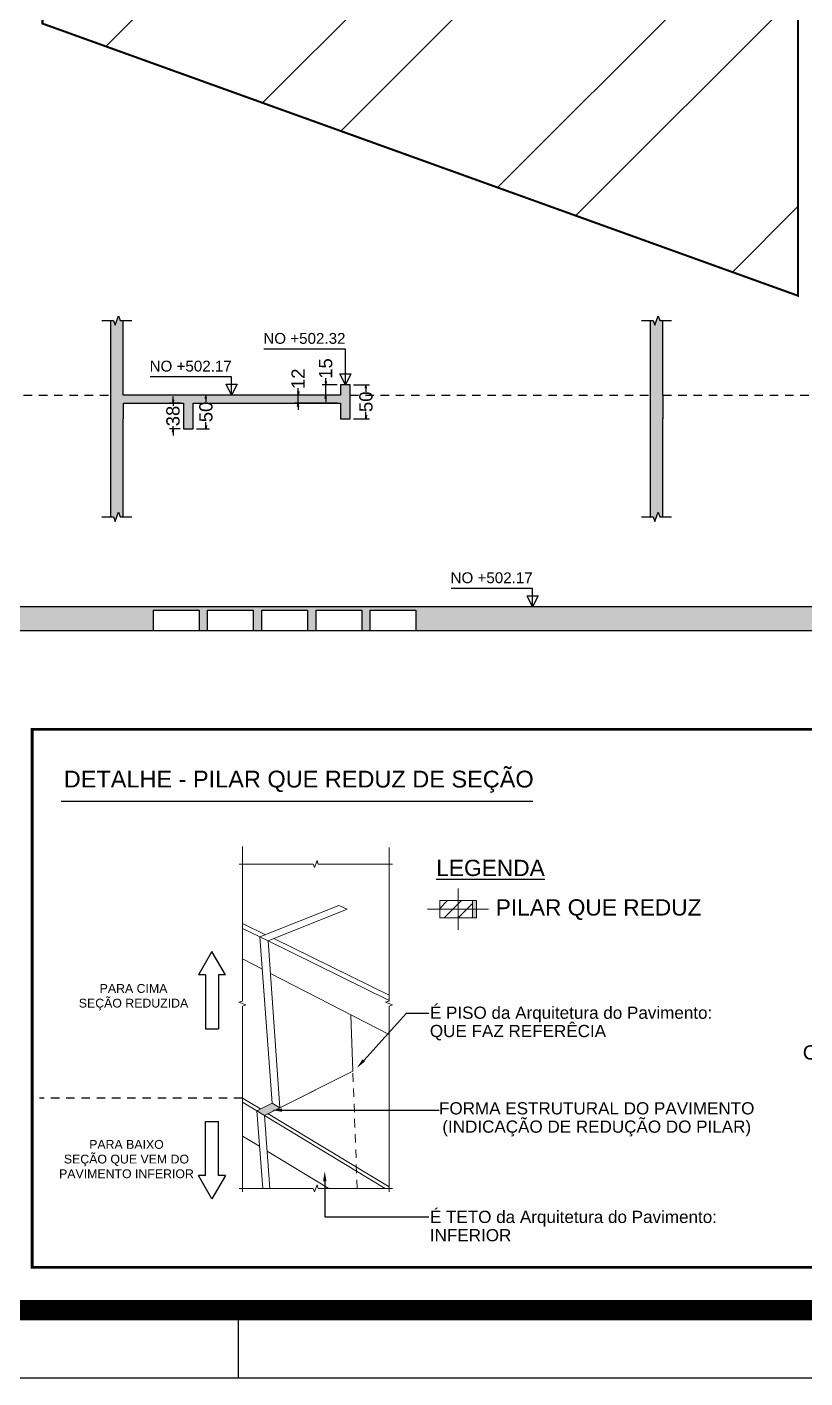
# Model space of a CAD drawing. Header units: millimetres. Extents: x -967 to 563, y -1588 to 506.
# Drawn here: x 62.68 to 74.15, y -295.37 to -275.43 of the extents above; entities that cross this region are included whole.
import ezdxf
from ezdxf import colors
from ezdxf.entities.mleader import LeaderData, LeaderLine
from ezdxf.enums import TextEntityAlignment as Align
from ezdxf.math import Vec2, Vec3

# ---------------------------------------------------------------- set-up
doc = ezdxf.new("R2010")
doc.units = ezdxf.units.MM
doc.linetypes.add('HIDDEN2', pattern=[0.1875, 0.125, -0.0625])
for name, color, linetype in [('00 - IMPPER - FOLHA - BORDAS', 1, 'Continuous'), ('18', 7, 'Continuous'), ('A_htc_alv', 7, 'Continuous'), ('AR-COTA-EXE-50', 7, 'Continuous'), ('COMP_INDNIVEL', 4, 'Continuous'), ('COMP_NIVEL', 4, 'Continuous'), ('COTAS', 1, 'Continuous')]:
    doc.layers.add(name, color=color, linetype=linetype)
for name, color, linetype, lineweight, true_color in [('CPLAN_MATERIAL_HORMIGON_PANYO_LOSA_MACIZA0_2550_spec_0_0_0_0_00_emis_0_0_0_0_0_1_1_textidcol_0_none_1_1_alftxtcol_0_0_textidbump_0_none_1_1_textidspecular_0_none_1_1_textidao_0_none_1_1_textidspenvmap_0_none_1_1_ttextura_0_0_tviscara_0_0_eplum_1_0_elin_1_0_etxt_1_0_cilum_1_10_cdifftr_0_0_0_0_0_polcapp_1_1_edgedetec_1_1_orddibu_0_alamb_0_0_glTFcap_1_1', 7, 'Continuous', 0, 0x608aa2), ('CPLAN_MATERIAL_HORMIGON_PILAR0_2550_spec_0_0_0_0_00_emis_0_0_0_0_0_1_1_textidcol_0_none_1_1_alftxtcol_0_0_textidbump_0_none_1_1_textidspecular_0_none_1_1_textidao_0_none_1_1_textidspenvmap_0_none_1_1_ttextura_0_0_tviscara_0_0_eplum_1_0_elin_1_0_etxt_1_0_cilum_1_10_cdifftr_0_0_0_0_0_polcapp_1_1_edgedetec_1_1_orddibu_0_alamb_0_0_glTFcap_1_1', 7, 'Continuous', 0, 0x804000), ('CPLAN_MATERIAL_HORMIGON_VIGA0_2550_spec_0_0_0_0_00_emis_0_0_0_0_0_1_1_textidcol_0_none_1_1_alftxtcol_0_0_textidbump_0_none_1_1_textidspecular_0_none_1_1_textidao_0_none_1_1_textidspenvmap_0_none_1_1_ttextura_0_0_tviscara_0_0_eplum_1_0_elin_1_0_etxt_1_0_cilum_1_10_cdifftr_0_0_0_0_0_polcapp_1_1_edgedetec_1_1_orddibu_0_alamb_0_0_glTFcap_1_1', 7, 'Continuous', 0, 0x4b8484)]:
    doc.layers.add(name, color=color, linetype=linetype, lineweight=lineweight, true_color=true_color)
for name, color, linetype, lineweight in [('OT_SEC_LAJE', 7, 'Continuous', 20), ('PILAR_BETAO', 2, 'Continuous', 20), ('PILAR_EIXOS', 1, 'Continuous', 0), ('PILAR_HACH', 4, 'Continuous', 0), ('VIG_DIM_VIGAS', 7, 'Continuous', 15)]:
    doc.layers.add(name, color=color, linetype=linetype, lineweight=lineweight)
doc.styles.add('ARIAL', font='arial.ttf')
doc.styles.get("Standard").update_dxf_attribs({"font": 'arial.ttf'})
doc.dimstyles.new('COTAS CORTE', dxfattribs={"dimtxt": 0.133333, "dimasz": 0.05, "dimexe": 0.05, "dimexo": 0.05, "dimgap": 0.01, "dimtad": 0, "dimdec": 1, "dimlfac": 100, "dimzin": 9, "dimdsep": 46, "dimtxsty": 'ARIAL', "dimblk": 'OPEN', "dimcen": 1.5, "dimadec": 0, "dimazin": 0, "dimtfac": 1, "dimtdec": 1, "dimtmove": 0, "dimatfit": 1, "dimldrblk": 'OPEN', "dimfxl": 1, "dimarcsym": 0})

# ---------------------------------------------------------------- blocks, each defined once
blk = doc.blocks.new('a0 impper')
at = {"layer": '00 - IMPPER - FOLHA - BORDAS'}
blk.add_line((2745.989, 1116.711), (2745.989, 1115.711), dxfattribs=at)
blk.add_lwpolyline([(2701.089, 1145.411), (2701.089, 1115.711), (2819.989, 1115.711), (2819.989, 1199.811), (2702.589, 1199.811)], dxfattribs=at)
at = {"layer": '00 - IMPPER - FOLHA - BORDAS', "const_width": 0.3}
blk.add_lwpolyline([(2703.589, 1116.711), (2818.989, 1116.711), (2818.989, 1198.811), (2703.589, 1198.811)], close=True, dxfattribs=at)
blk = doc.blocks.new('_Open')
at = {"color": 0, "linetype": 'ByBlock', "lineweight": -2}
for p, q in [((-1, 0.17), (0, 0)), ((-1, -0.17), (0, 0)), ((0, 0), (-1, 0))]:
    blk.add_line(p, q, dxfattribs=at)
blk = doc.blocks.new('*D880')
at = {"layer": 'AR-COTA-EXE-50', "color": 0, "linetype": 'ByBlock', "lineweight": -2, "transparency": 16777216}
for p, q in [((65.315, -280.907), (65.315, -280.958)), ((65.176, -281.357), (65.365, -281.357)), ((65.315, -281.307), (65.315, -281.257))]:
    blk.add_line(p, q, dxfattribs=at)
at = {"layer": 'Defpoints', "color": 0, "linetype": 'ByBlock', "transparency": 16777216}
for p in [(65.315, -280.857), (65.315, -280.857), (65.126, -281.357)]:
    blk.add_point(p, dxfattribs=at)
at = {"layer": 'AR-COTA-EXE-50', "color": 0, "linetype": 'ByBlock', "lineweight": -2, "transparency": 16777216, "xscale": 0.05, "yscale": 0.05, "zscale": 0.05}
for p, rotation in [((65.315, -280.857), 90), ((65.315, -281.357), 270)]:
    blk.add_blockref('_Open', p, dxfattribs=dict(at, rotation=rotation))
at = {"layer": 'AR-COTA-EXE-50', "color": 0, "linetype": 'ByBlock', "transparency": 16777216, "insert": (65.315, -281.107), "char_height": 0.195, "attachment_point": 5, "rotation": 90, "style": 'ARIAL'}
blk.add_mtext('50', dxfattribs=at)
blk = doc.blocks.new('*D881')
at = {"layer": 'AR-COTA-EXE-50', "color": 0, "linetype": 'ByBlock', "lineweight": -2, "transparency": 16777216}
for p, q in [((67.491, -280.707), (67.725, -280.707)), ((67.675, -280.757), (67.675, -280.808)), ((67.675, -281.157), (67.675, -281.107)), ((67.492, -281.207), (67.725, -281.207))]:
    blk.add_line(p, q, dxfattribs=at)
at = {"layer": 'Defpoints', "color": 0, "linetype": 'ByBlock', "transparency": 16777216}
for p in [(67.441, -280.707), (67.675, -280.707), (67.442, -281.207)]:
    blk.add_point(p, dxfattribs=at)
at = {"layer": 'AR-COTA-EXE-50', "color": 0, "linetype": 'ByBlock', "lineweight": -2, "transparency": 16777216, "xscale": 0.05, "yscale": 0.05, "zscale": 0.05}
for p, rotation in [((67.675, -280.707), 90), ((67.675, -281.207), 270)]:
    blk.add_blockref('_Open', p, dxfattribs=dict(at, rotation=rotation))
at = {"layer": 'AR-COTA-EXE-50', "color": 0, "linetype": 'ByBlock', "transparency": 16777216, "insert": (67.675, -280.957), "char_height": 0.195, "attachment_point": 5, "rotation": 90, "style": 'ARIAL'}
blk.add_mtext('50', dxfattribs=at)
blk = doc.blocks.new('*D882')
at = {"layer": 'AR-COTA-EXE-50', "color": 0, "linetype": 'ByBlock', "lineweight": -2, "transparency": 16777216}
for p, q in [((67.251, -280.707), (67.031, -280.707)), ((67.081, -280.657), (67.081, -280.607)), ((67.081, -280.857), (67.081, -280.707)), ((67.251, -280.857), (67.031, -280.857)), ((67.081, -280.907), (67.081, -280.957))]:
    blk.add_line(p, q, dxfattribs=at)
at = {"layer": 'Defpoints', "color": 0, "linetype": 'ByBlock', "transparency": 16777216}
for p in [(67.081, -280.707), (67.301, -280.707), (67.301, -280.857)]:
    blk.add_point(p, dxfattribs=at)
at = {"layer": 'AR-COTA-EXE-50', "color": 0, "linetype": 'ByBlock', "lineweight": -2, "transparency": 16777216, "xscale": 0.05, "yscale": 0.05, "zscale": 0.05}
for p, rotation in [((67.081, -280.707), 270), ((67.081, -280.857), 90)]:
    blk.add_blockref('_Open', p, dxfattribs=dict(at, rotation=rotation))
at = {"layer": 'AR-COTA-EXE-50', "color": 0, "linetype": 'ByBlock', "transparency": 16777216, "insert": (67.081, -280.466), "char_height": 0.195, "attachment_point": 5, "rotation": 90, "style": 'ARIAL'}
blk.add_mtext('15', dxfattribs=at)
blk = doc.blocks.new('*D883')
at = {"layer": 'AR-COTA-EXE-50', "color": 0, "linetype": 'ByBlock', "lineweight": -2, "transparency": 16777216}
for p, q in [((66.674, -280.807), (66.674, -280.757)), ((67.251, -280.857), (66.624, -280.857)), ((67.25, -280.977), (66.624, -280.977)), ((66.674, -280.977), (66.674, -280.857)), ((66.674, -281.027), (66.674, -281.077))]:
    blk.add_line(p, q, dxfattribs=at)
at = {"layer": 'Defpoints', "color": 0, "linetype": 'ByBlock', "transparency": 16777216}
for p in [(66.674, -280.857), (67.3, -280.977), (67.301, -280.857)]:
    blk.add_point(p, dxfattribs=at)
at = {"layer": 'AR-COTA-EXE-50', "color": 0, "linetype": 'ByBlock', "lineweight": -2, "transparency": 16777216, "xscale": 0.05, "yscale": 0.05, "zscale": 0.05}
for p, rotation in [((66.674, -280.857), 270), ((66.674, -280.977), 90)]:
    blk.add_blockref('_Open', p, dxfattribs=dict(at, rotation=rotation))
at = {"layer": 'AR-COTA-EXE-50', "color": 0, "linetype": 'ByBlock', "transparency": 16777216, "insert": (66.674, -280.618), "char_height": 0.195, "attachment_point": 5, "rotation": 90, "style": 'ARIAL'}
blk.add_mtext('12', dxfattribs=at)
blk = doc.blocks.new('Eixos do pilar')
at = {"layer": 'PILAR_EIXOS'}
for p, q in [((0, -0.5), (0, 0.5)), ((-0.5, 0), (0.5, 0))]:
    blk.add_line(p, q, dxfattribs=at)
blk = doc.blocks.new('*D866')
at = {"layer": 'AR-COTA-EXE-50', "color": 0, "linetype": 'ByBlock', "lineweight": -2, "transparency": 16777216}
for p, q in [((64.935, -280.977), (64.779, -280.977)), ((64.829, -280.927), (64.829, -280.877)), ((64.829, -280.977), (64.829, -281.018)), ((64.936, -281.357), (64.779, -281.357)), ((64.829, -281.357), (64.829, -281.317)), ((64.829, -281.407), (64.829, -281.457))]:
    blk.add_line(p, q, dxfattribs=at)
at = {"layer": 'Defpoints', "color": 0, "linetype": 'ByBlock', "transparency": 16777216}
for p in [(64.829, -280.977), (64.985, -280.977), (64.986, -281.357)]:
    blk.add_point(p, dxfattribs=at)
at = {"layer": 'AR-COTA-EXE-50', "color": 0, "linetype": 'ByBlock', "lineweight": -2, "transparency": 16777216, "xscale": 0.05, "yscale": 0.05, "zscale": 0.05}
for p, rotation in [((64.829, -280.977), 270), ((64.829, -281.357), 90)]:
    blk.add_blockref('_Open', p, dxfattribs=dict(at, rotation=rotation))
at = {"layer": 'AR-COTA-EXE-50', "color": 0, "linetype": 'ByBlock', "transparency": 16777216, "insert": (64.829, -281.167), "char_height": 0.195, "attachment_point": 5, "rotation": 90, "style": 'ARIAL'}
blk.add_mtext('38', dxfattribs=at)
blk = doc.blocks.new('det pilar red')
at = {"layer": 'PILAR_HACH', "color": 0}
ml = blk.add_multileader_mtext('Standard', dxfattribs=at)
ml.set_content('{\\C7;Cotas em relação ao eixo \\Pda seção que continua}')
ml.set_leader_properties(color=1)
ml.build(insert=Vec2(0, 0))
ml.multileader.update_dxf_attribs({"dogleg_length": 0.05, "arrow_head_size": 0.12})
ctx = ml.context
ctx.base_point, ctx.char_height, ctx.arrow_head_size, ctx.landing_gap_size, ctx.plane_origin = Vec3(43.37, 1.7054), 0.14, 0.12, 0.09, Vec3(47.3852, -0.315)
ctx.text_align_type = 2
notes = []
notes.append((ctx, [(0, (1, 1, 0), (45.9444, 1.7054), (-1, 0), 0.1936, [(1, [(46.562, 1.9436), (45.4292, 2.5431)], 0, [])])]))
ctx.mtext.insert, ctx.mtext.width, ctx.mtext.alignment, ctx.mtext.flow_direction = Vec3(45.6608, 1.7948), 2.255932, 3, 5
for ctx, leaders in notes:
    for number, flags, end, landing, length, lines in leaders:
        leader = LeaderData()
        leader.index, (leader.has_last_leader_line, leader.has_dogleg_vector, leader.attachment_direction) = number, flags
        leader.last_leader_point, leader.dogleg_vector, leader.dogleg_length = Vec3(end), Vec3(landing), length
        for number, points, colour, breaks in lines:
            line = LeaderLine()
            line.index, line.vertices, line.color, line.breaks = number, Vec3.list(points), colors.encode_raw_color(colour), breaks
            leader.lines.append(line)
        ctx.leaders.append(leader)

msp = doc.modelspace()

# ---------------------------------------------------------------- hatches: boundary and pattern name
at = {"layer": 'A_htc_alv', "linetype": 'ByBlock', "true_color": 0xe5e878}
h = msp.add_hatch(dxfattribs=at)
h.set_pattern_fill('ANSI32', color=61, scale=0.35)
h.set_pattern_definition([(45, (-781.3485, 45.1883), (-2.357317, 2.357317), []), (45, (-779.777, 45.1883), (-2.357317, 2.357317), [])])
h.paths.add_polyline_path([(72.8557, -268.8421), (63.7957, -268.8421), (63.7957, -269.5663), (64.0007, -269.5663), (64.0007, -270.1663), (63.7957, -270.1663), (63.7957, -271.2773), (64.0007, -271.2773), (64.0007, -271.8773), (63.7957, -271.8773), (63.7957, -272.9883), (64.0007, -272.9883), (64.0007, -273.5883), (63.7957, -273.5883), (63.7957, -274.6994), (64.0007, -274.6994), (64.0007, -275.2994), (63.4007, -275.2994), (63.4007, -274.6994), (63.6057, -274.6994), (63.6057, -273.5883), (63.4007, -273.5883), (63.4007, -272.9883), (63.6057, -272.9883), (63.6057, -271.8773), (63.4007, -271.8773), (63.4007, -271.2773), (63.6057, -271.2773), (63.6057, -270.1663), (63.4007, -270.1663), (63.4007, -269.5663), (63.6057, -269.5663), (63.6057, -268.8421), (62.9039, -268.8421), (62.9039, -275.3741), (74.0457, -279.3911), (74.0457, -272.9921), (72.8557, -272.9921)])
h.paths.add_polyline_path([(63.6094, -274.7061), (63.6094, -273.9859), (63.3244, -273.9859), (63.3244, -274.7061)], flags=25)
h.paths.add_polyline_path([(63.3542, -274.7014), (63.3542, -273.9994), (63.1237, -273.9994), (63.1237, -274.7014)], flags=24)
h.paths.add_polyline_path([(64.0021, -273.3894), (64.7223, -273.3894), (64.7223, -273.1044), (64.0021, -273.1044)], flags=24)
h.paths.add_polyline_path([(64.009, -273.1601), (64.5904, -273.1601), (64.5904, -272.9163), (64.009, -272.9163)], flags=24)
h.paths.add_polyline_path([(63.9917, -271.6868), (64.7118, -271.6868), (64.7118, -271.4019), (63.9917, -271.4019)], flags=25)
h.paths.add_polyline_path([(63.9985, -271.4575), (64.5799, -271.4575), (64.5799, -271.2137), (63.9985, -271.2137)], flags=25)
h.paths.add_polyline_path([(63.9939, -269.9847), (64.7141, -269.9847), (64.7141, -269.6997), (63.9939, -269.6997)], flags=25)
h.paths.add_polyline_path([(64.0005, -269.7568), (64.4575, -269.7568), (64.4575, -269.5112), (64.0005, -269.5112)], flags=25)
h.paths.add_polyline_path([(64.025, -275.0989), (64.7452, -275.0989), (64.7452, -274.8139), (64.025, -274.8139)], flags=24)
h.paths.add_polyline_path([(64.0315, -274.8711), (64.4885, -274.8711), (64.4885, -274.6255), (64.0315, -274.6255)], flags=24)
h.paths.add_polyline_path([(66.7331, -274.085), (66.7331, -274.9583), (70.0268, -274.9583), (70.0268, -274.085)], flags=24)
at = {"layer": 'A_htc_alv', "linetype": 'ByBlock'}
h = msp.add_hatch(color=8, dxfattribs=at)
h.dxf.hatch_style = 1
h.paths.add_polyline_path([(63.9057, -280.8575), (63.9047, -280.8575), (63.9047, -281.2075), (63.9057, -281.2075), (63.9057, -282.6575), (63.9497, -282.6575), (63.9747, -282.7262), (64.0247, -282.5888), (64.0497, -282.6575), (64.0957, -282.6575), (64.0957, -281.2075), (64.0967, -281.2075), (64.0967, -280.8575), (64.0957, -280.8575), (64.0957, -279.7575), (64.0497, -279.7575), (64.0247, -279.6888), (63.9747, -279.8262), (63.9497, -279.7575), (63.9057, -279.7575)])
h = msp.add_hatch(color=8, dxfattribs=at)
h.dxf.hatch_style = 1
h.paths.add_polyline_path([(67.4417, -280.8575), (67.4407, -280.8575), (67.4407, -280.7075), (67.3007, -280.7075), (67.3007, -280.8575), (64.0957, -280.8575), (64.0957, -280.8575), (64.0957, -279.7575), (64.0497, -279.7575), (64.0247, -279.6888), (63.9747, -279.8262), (63.9497, -279.7575), (63.9057, -279.7575), (63.9057, -280.8575), (63.9047, -281.2075), (63.9057, -281.2075), (63.9057, -282.6575), (63.9497, -282.6575), (63.9747, -282.7262), (64.0247, -282.5888), (64.0497, -282.6575), (64.0957, -282.6575), (64.0957, -281.2075), (64.0967, -280.9775), (64.9857, -280.9775), (64.9857, -281.2075), (64.9857, -281.3575), (65.1257, -281.3575), (65.1257, -281.2075), (65.1257, -280.9775), (67.2997, -280.9775), (67.2997, -281.2075), (67.4417, -281.2075)])
h = msp.add_hatch(color=8, dxfattribs=at)
h.dxf.hatch_style = 1
h.paths.add_polyline_path([(72.0557, -279.7575), (72.0097, -279.7575), (71.9847, -279.6888), (71.9347, -279.8262), (71.9097, -279.7575), (71.8657, -279.7575), (71.8657, -280.8575), (71.8647, -281.2075), (71.8657, -281.2075), (71.8657, -282.6575), (71.9097, -282.6575), (71.9347, -282.7262), (71.9847, -282.5888), (72.0097, -282.6575), (72.0557, -282.6575), (72.0557, -281.2075), (72.0567, -281.2075), (72.0567, -280.8575), (72.0557, -280.8575)])
h = msp.add_hatch(color=8, dxfattribs=at)
h.dxf.hatch_style = 1
h.paths.add_polyline_path([(36.8869, -283.9817), (36.8869, -285.3017), (37.0769, -285.3017), (37.0769, -284.3317), (37.3567, -284.3317), (37.3567, -284.0317), (38.0312, -284.0317), (38.0312, -284.3317), (38.1562, -284.3317), (38.1562, -284.0317), (38.8307, -284.0317), (38.8307, -284.3317), (38.9557, -284.3317), (38.9557, -284.0317), (39.6302, -284.0317), (39.6302, -284.3317), (39.7552, -284.3317), (39.7552, -284.0317), (40.4297, -284.0317), (40.4297, -284.3317), (40.5547, -284.3317), (41.2292, -284.3317), (41.3542, -284.3317), (41.3542, -284.0317), (42.0287, -284.0317), (42.0287, -284.3317), (42.1537, -284.3317), (42.1537, -284.0317), (42.8282, -284.0317), (42.8282, -284.3317), (42.9532, -284.3317), (42.9532, -284.0317), (43.6277, -284.0317), (43.6277, -284.3317), (43.7527, -284.3317), (43.7527, -284.0317), (44.4272, -284.0317), (44.4272, -284.3317), (44.5522, -284.3317), (44.5522, -284.0317), (45.2267, -284.0317), (45.2267, -284.3317), (48.9497, -284.3317), (48.9497, -284.0317), (49.2242, -284.0317), (49.2242, -284.3317), (49.3492, -284.3317), (49.3492, -284.0317), (50.0237, -284.0317), (50.0237, -284.3317), (50.1487, -284.3317), (50.1487, -284.0317), (50.8232, -284.0317), (50.8232, -284.3317), (50.9482, -284.3317), (50.9482, -284.0317), (51.6227, -284.0317), (51.6227, -284.3317), (51.7477, -284.3317), (51.7477, -284.0317), (52.4222, -284.0317), (52.4222, -284.3317), (52.5472, -284.3317), (52.5472, -284.0317), (53.2217, -284.0317), (53.2217, -284.3317), (56.5447, -284.3317), (56.5447, -284.0317), (57.2192, -284.0317), (57.2192, -284.3317), (57.3442, -284.3317), (57.3442, -284.0317), (58.0187, -284.0317), (58.0187, -284.3317), (58.1437, -284.3317), (58.1437, -284.0317), (58.8182, -284.0317), (58.8182, -284.3317), (58.9432, -284.3317), (58.9432, -284.0317), (59.6177, -284.0317), (59.6177, -284.3317), (59.7427, -284.3317), (59.7427, -284.0317), (60.4172, -284.0317), (60.4172, -284.3317), (60.5422, -284.3317), (60.5422, -284.0317), (61.2167, -284.0317), (61.2167, -284.3317), (64.5397, -284.3317), (64.5397, -284.0317), (65.2142, -284.0317), (65.2142, -284.3317), (65.3392, -284.3317), (65.3392, -284.0317), (66.0137, -284.0317), (66.0137, -284.3317), (66.1387, -284.3317), (66.1387, -284.0317), (66.8132, -284.0317), (66.8132, -284.3317), (66.9382, -284.3317), (66.9382, -284.0317), (67.6127, -284.0317), (67.6127, -284.3317), (67.7377, -284.3317), (67.7377, -284.0317), (68.4122, -284.0317), (68.4122, -284.3317), (74.9332, -284.3317), (74.9332, -284.0317), (75.6077, -284.0317), (75.6077, -284.3317), (75.7327, -284.3317), (75.7327, -284.0317), (76.4072, -284.0317), (76.4072, -284.3317), (76.5322, -284.3317), (76.5322, -284.0317), (77.2067, -284.0317), (77.2067, -284.3317), (77.3317, -284.3317), (77.3317, -284.0317), (78.0062, -284.0317), (78.0062, -284.3317), (81.3292, -284.3317), (81.3292, -284.0317), (82.0037, -284.0317), (82.0037, -284.3317), (82.1287, -284.3317), (82.1287, -284.0317), (82.8032, -284.0317), (82.8032, -284.3317), (82.9282, -284.3317), (82.9282, -284.0317), (83.6027, -284.0317), (83.6027, -284.3317), (83.7277, -284.3317), (83.7277, -284.0317), (84.4022, -284.0317), (84.4022, -284.3317), (84.5272, -284.3317), (84.5272, -284.0317), (85.2017, -284.0317), (85.2017, -284.3317), (88.5247, -284.3317), (88.5247, -284.0317), (89.1992, -284.0317), (89.1992, -284.3317), (89.3242, -284.3317), (89.3242, -284.0317), (89.9987, -284.0317), (89.9987, -284.3317), (90.1237, -284.3317), (90.1237, -284.0317), (90.7982, -284.0317), (90.7982, -284.3317), (90.9232, -284.3317), (90.9232, -284.0317), (91.5977, -284.0317), (91.5977, -284.3317), (91.7227, -284.3317), (91.7227, -284.0317), (92.3972, -284.0317), (92.3972, -284.3317), (92.5222, -284.3317), (92.5222, -284.0317), (93.1967, -284.0317), (93.1967, -284.3317), (93.3217, -284.3317), (93.3217, -284.0317), (93.9962, -284.0317), (93.9962, -284.3317), (94.1212, -284.3317), (94.1212, -284.0317), (94.3957, -284.0317), (94.3957, -284.3317), (94.6657, -284.3317), (94.7097, -284.3317), (94.7347, -284.3317), (94.7847, -284.3317), (94.8097, -284.3317), (94.8557, -284.3317), (94.8557, -283.3817), (94.8097, -283.3817), (94.7847, -283.3817), (94.7347, -283.3817), (94.7097, -283.3817), (94.6657, -283.3817), (94.6657, -283.9817)])
at = {"layer": 'OT_SEC_LAJE'}
h = msp.add_hatch(color=30, dxfattribs=at)
h.dxf.hatch_style = 1
h.paths.add_polyline_path([(69.2447, -288.321), (69.3047, -288.321), (69.3047, -288.573), (69.2447, -288.573)])
h = msp.add_hatch(color=30, dxfattribs=at)
h.dxf.hatch_style = 1
h.paths.add_polyline_path([(66.4045, -291.3797), (66.2901, -291.3091), (66.0631, -291.4224), (66.1774, -291.4943)])

# ---------------------------------------------------------------- linework, layer by layer
at = {"color": 7}
for p, q in [((65.404, -289.0693), (65.2041, -289.4164)), ((65.6039, -289.4164), (65.404, -289.0693)), ((65.3081, -289.4164), (65.2041, -289.4164)), ((65.3081, -289.4164), (65.3081, -290.2121)), ((65.5, -289.4164), (65.5, -290.2121)), ((65.6039, -289.4164), (65.5, -289.4164)), ((65.3081, -290.2121), (65.5, -290.2121)), ((65.3081, -292.3761), (65.3081, -291.5804)), ((65.3081, -291.5804), (65.5, -291.5804)), ((65.5, -292.3761), (65.5, -291.5804)), ((65.3081, -292.3761), (65.2041, -292.3761)), ((65.404, -292.7232), (65.2041, -292.3761)), ((65.6039, -292.3761), (65.404, -292.7232)), ((65.6039, -292.3761), (65.5, -292.3761))]:
    msp.add_line(p, q, dxfattribs=at)
at = {"color": 8, "linetype": 'HIDDEN2'}
msp.add_line((65.8531, -291.2381), (62.8584, -291.2381), dxfattribs=at)
at = {"color": 41, "linetype": 'HIDDEN2', "true_color": 0xf4ee51, "const_width": 0.03}
msp.add_lwpolyline([(74.0457, -279.3911), (62.9039, -275.3741), (62.9039, -268.8421), (72.8557, -268.8421), (72.8557, -272.9921), (74.0457, -272.9921), (74.0457, -279.3911)], dxfattribs=at)
at = {"color": 1, "const_width": 0.02}
msp.add_lwpolyline([(63.1755, -286.8563), (70.138, -286.8563)], dxfattribs=at)
at = {"layer": '18'}
for p, q in [((63.9057, -279.7575), (63.9057, -280.8575)), ((64.0957, -280.8575), (64.0957, -279.7575)), ((71.8657, -279.7575), (71.8657, -280.8575)), ((72.0557, -280.8575), (72.0557, -279.7575)), ((67.4407, -280.7075), (67.3007, -280.7075)), ((67.3007, -280.7075), (67.3007, -280.8575)), ((67.4407, -280.8575), (67.4407, -280.7075)), ((63.9057, -280.8575), (63.9047, -280.8575)), ((63.9047, -280.8575), (63.9047, -281.2075)), ((67.3007, -280.8575), (64.0957, -280.8575)), ((64.0967, -280.8575), (64.0957, -280.8575)), ((64.0967, -280.9775), (64.9857, -280.9775)), ((64.0967, -281.2075), (64.0967, -280.9775)), ((64.9857, -280.9775), (64.9857, -281.2075)), ((65.1257, -281.2075), (65.1257, -280.9775)), ((65.1257, -280.9775), (67.2997, -280.9775)), ((67.2997, -280.9775), (67.2997, -281.2075)), ((67.4417, -280.8575), (67.4407, -280.8575)), ((67.4417, -281.2075), (67.4417, -280.8575)), ((71.8657, -280.8575), (71.8647, -281.2075)), ((72.0567, -280.8575), (72.0557, -280.8575)), ((72.0567, -281.2075), (72.0567, -280.8575)), ((63.9047, -281.2075), (63.9057, -281.2075)), ((63.9057, -281.2075), (63.9057, -282.6575)), ((64.0957, -282.6575), (64.0957, -281.2075)), ((64.0957, -281.2075), (64.0967, -281.2075)), ((64.9857, -281.2075), (64.9857, -281.3575)), ((64.9857, -281.3575), (65.1257, -281.3575)), ((65.1257, -281.3575), (65.1257, -281.2075)), ((67.2997, -281.2075), (67.4417, -281.2075)), ((71.8647, -281.2075), (71.8657, -281.2075)), ((71.8657, -281.2075), (71.8657, -282.6575)), ((72.0557, -282.6575), (72.0557, -281.2075)), ((72.0557, -281.2075), (72.0567, -281.2075)), ((94.6657, -283.9817), (36.8869, -283.9817)), ((64.5397, -284.3317), (64.5397, -284.0317)), ((64.5397, -284.0317), (65.2142, -284.0317)), ((65.2142, -284.0317), (65.2142, -284.3317)), ((65.3392, -284.3317), (65.3392, -284.0317)), ((65.3392, -284.0317), (66.0137, -284.0317)), ((66.0137, -284.0317), (66.0137, -284.3317)), ((66.1387, -284.3317), (66.1387, -284.0317)), ((66.1387, -284.0317), (66.8132, -284.0317)), ((66.8132, -284.0317), (66.8132, -284.3317)), ((66.9382, -284.3317), (66.9382, -284.0317)), ((66.9382, -284.0317), (67.6127, -284.0317)), ((67.6127, -284.0317), (67.6127, -284.3317)), ((67.7377, -284.3317), (67.7377, -284.0317)), ((67.7377, -284.0317), (68.4122, -284.0317)), ((68.4122, -284.0317), (68.4122, -284.3317)), ((61.2167, -284.3317), (64.5397, -284.3317)), ((64.5397, -284.3317), (68.4122, -284.3317)), ((65.2142, -284.3317), (65.3392, -284.3317)), ((66.0137, -284.3317), (66.1387, -284.3317)), ((66.8132, -284.3317), (66.9382, -284.3317)), ((67.6127, -284.3317), (67.7377, -284.3317)), ((68.4122, -284.3317), (74.9332, -284.3317))]:
    msp.add_line(p, q, dxfattribs=at)
at = {"layer": '18', "linetype": 'HIDDEN2'}
for p, q in [((61.7257, -280.8575), (63.9047, -280.8575)), ((67.4407, -280.8575), (71.8657, -280.8575)), ((72.0557, -280.8575), (74.3657, -280.8575))]:
    msp.add_line(p, q, dxfattribs=at)
at = {"layer": '18'}
for points in [[(63.7789, -279.7575), (63.9497, -279.7575), (63.9747, -279.8262), (64.0247, -279.6888), (64.0497, -279.7575), (64.2234, -279.7575)], [(71.7389, -279.7575), (71.9097, -279.7575), (71.9347, -279.8262), (71.9847, -279.6888), (72.0097, -279.7575), (72.1834, -279.7575)], [(63.7789, -282.6575), (63.9497, -282.6575), (63.9747, -282.7262), (64.0247, -282.5888), (64.0497, -282.6575), (64.2234, -282.6575)], [(71.7389, -282.6575), (71.9097, -282.6575), (71.9347, -282.7262), (71.9847, -282.5888), (72.0097, -282.6575), (72.1834, -282.6575)]]:
    msp.add_lwpolyline(points, dxfattribs=at)
at = {"layer": 'COMP_INDNIVEL'}
for points in [[(67.3707, -280.7075), (67.3707, -280.1787), (66.1689, -280.1787)], [(65.6931, -280.8575), (65.6931, -280.5875), (64.4913, -280.5875)], [(70.1322, -283.9817), (70.1322, -283.7117), (68.9304, -283.7117)]]:
    msp.add_lwpolyline(points, dxfattribs=at)
for points in [[(67.3707, -280.7075), (67.2897, -280.5455), (67.4517, -280.5455), (67.3707, -280.7075)], [(65.6931, -280.8575), (65.6121, -280.6955), (65.7741, -280.6955), (65.6931, -280.8575)], [(70.1322, -283.9817), (70.0512, -283.8197), (70.2132, -283.8197), (70.1322, -283.9817)]]:
    msp.add_lwpolyline(points, close=True, dxfattribs=at)
at = {"layer": 'COTAS', "linetype": 'ByBlock', "const_width": 0.04}
msp.add_lwpolyline([(62.7516, -285.7902), (84.6948, -285.7902), (84.6948, -293.7347), (62.7516, -293.7347)], close=True, dxfattribs=at)
at = {"layer": 'CPLAN_MATERIAL_HORMIGON_PANYO_LOSA_MACIZA0_2550_spec_0_0_0_0_00_emis_0_0_0_0_0_1_1_textidcol_0_none_1_1_alftxtcol_0_0_textidbump_0_none_1_1_textidspecular_0_none_1_1_textidao_0_none_1_1_textidspenvmap_0_none_1_1_ttextura_0_0_tviscara_0_0_eplum_1_0_elin_1_0_etxt_1_0_cilum_1_10_cdifftr_0_0_0_0_0_polcapp_1_1_edgedetec_1_1_orddibu_0_alamb_0_0_glTFcap_1_1'}
msp.add_line((68.0162, -289.7154), (66.5867, -289.0141), dxfattribs=at)
at = {"layer": 'CPLAN_MATERIAL_HORMIGON_PILAR0_2550_spec_0_0_0_0_00_emis_0_0_0_0_0_1_1_textidcol_0_none_1_1_alftxtcol_0_0_textidbump_0_none_1_1_textidspecular_0_none_1_1_textidao_0_none_1_1_textidspenvmap_0_none_1_1_ttextura_0_0_tviscara_0_0_eplum_1_0_elin_1_0_etxt_1_0_cilum_1_10_cdifftr_0_0_0_0_0_polcapp_1_1_edgedetec_1_1_orddibu_0_alamb_0_0_glTFcap_1_1', "linetype": 'HIDDEN2'}
msp.add_line((67.5455, -292.5676), (67.4825, -290.8361), dxfattribs=at)
at = {"layer": 'CPLAN_MATERIAL_HORMIGON_PILAR0_2550_spec_0_0_0_0_00_emis_0_0_0_0_0_1_1_textidcol_0_none_1_1_alftxtcol_0_0_textidbump_0_none_1_1_textidspecular_0_none_1_1_textidao_0_none_1_1_textidspenvmap_0_none_1_1_ttextura_0_0_tviscara_0_0_eplum_1_0_elin_1_0_etxt_1_0_cilum_1_10_cdifftr_0_0_0_0_0_polcapp_1_1_edgedetec_1_1_orddibu_0_alamb_0_0_glTFcap_1_1'}
for points in [[(67.2727, -288.3902), (66.112, -288.8548), (66.2339, -288.916), (67.3956, -288.4459), (67.2727, -288.3902)], [(66.2901, -291.3091), (66.4045, -291.3797), (66.2339, -288.916), (66.112, -288.8548), (66.2901, -291.3091)]]:
    msp.add_lwpolyline(points, close=True, dxfattribs=at)
for points in [[(67.3956, -288.4459), (66.2339, -288.916), (66.4045, -291.3797)], [(66.4045, -291.3797), (67.4825, -290.8361), (67.4524, -290.0078)], [(66.2901, -291.3091), (66.0631, -291.4224), (66.1774, -291.4943), (67.4825, -290.8361)], [(67.4825, -290.8361), (66.1774, -291.4943), (66.2593, -292.5676)], [(66.2593, -292.5676), (66.1774, -291.4943), (66.0631, -291.4224), (66.1543, -292.5676)]]:
    msp.add_lwpolyline(points, dxfattribs=at)
at = {"layer": 'CPLAN_MATERIAL_HORMIGON_VIGA0_2550_spec_0_0_0_0_00_emis_0_0_0_0_0_1_1_textidcol_0_none_1_1_alftxtcol_0_0_textidbump_0_none_1_1_textidspecular_0_none_1_1_textidao_0_none_1_1_textidspenvmap_0_none_1_1_ttextura_0_0_tviscara_0_0_eplum_1_0_elin_1_0_etxt_1_0_cilum_1_10_cdifftr_0_0_0_0_0_polcapp_1_1_edgedetec_1_1_orddibu_0_alamb_0_0_glTFcap_1_1'}
for p, q in [((68.0162, -289.7967), (66.2339, -288.916)), ((65.8531, -289.182), (66.1468, -289.3336)), ((66.2671, -289.3957), (68.0162, -290.299)), ((66.1175, -291.3953), (65.8531, -291.2381)), ((66.0631, -291.4224), (65.8531, -291.2975)), ((66.8153, -291.1726), (66.7388, -291.2111)), ((66.7388, -291.2111), (66.8153, -291.1726)), ((67.9562, -292.5676), (66.1774, -291.4943)), ((68.0162, -292.5435), (66.2318, -291.4668)), ((66.1049, -291.9473), (65.8531, -291.7975)), ((67.1276, -292.5676), (66.2174, -292.0184))]:
    msp.add_line(p, q, dxfattribs=at)
for points in [[(66.193, -288.8232), (65.8531, -288.6591)], [(66.1105, -288.8562), (65.8531, -288.731)], [(65.8531, -288.731), (66.1105, -288.8562)], [(66.2339, -288.916), (68.0162, -289.7967)], [(68.0162, -289.7154), (66.3176, -288.8821)]]:
    msp.add_lwpolyline(points, dxfattribs=at)
at = {"layer": 'PILAR_BETAO'}
for points in [[(68.7647, -288.573), (69.3047, -288.573), (69.3047, -288.321), (68.7647, -288.321), (68.7647, -288.573)], [(69.2447, -288.573), (69.2447, -288.321), (68.7647, -288.321), (68.7647, -288.573)]]:
    msp.add_lwpolyline(points, dxfattribs=at)
at = {"layer": 'PILAR_HACH'}
for p, q in [((68.7647, -288.4345), (68.8781, -288.321)), ((68.8298, -288.573), (69.0818, -288.321)), ((69.0334, -288.573), (69.2447, -288.3618)), ((69.2371, -288.573), (69.2447, -288.5654))]:
    msp.add_line(p, q, dxfattribs=at)
at = {"layer": 'VIG_DIM_VIGAS', "color": 8, "linetype": 'Continuous'}
for points in [[(65.8531, -287.5213), (65.8531, -289.8024), (65.8016, -289.8212), (65.9047, -289.8587), (65.8531, -289.8774), (65.8531, -292.6176)], [(68.0162, -287.536), (68.0162, -289.8024), (67.9647, -289.8212), (68.0677, -289.8587), (68.0162, -289.8774), (68.0162, -292.6176)], [(65.8031, -287.7817), (66.8972, -287.7817), (66.9159, -287.8332), (66.9534, -287.7302), (66.9722, -287.7817), (68.0662, -287.7817)], [(65.8031, -292.5676), (66.8972, -292.5676), (66.9159, -292.6192), (66.9534, -292.5161), (66.9722, -292.5676), (68.0662, -292.5676)]]:
    msp.add_lwpolyline(points, dxfattribs=at)

# ---------------------------------------------------------------- block references
msp.add_blockref('a0 impper', (-2680.1975, -1411.0778))
at = {"layer": 'COTAS', "linetype": 'ByBlock', "xscale": 1.5, "yscale": 1.5, "zscale": 1.5}
msp.add_blockref('det pilar red', (8.9525, -293.1487), dxfattribs=at)
at = {"layer": 'PILAR_EIXOS', "xscale": 0.9000000000000001, "yscale": 0.6120000000000001, "zscale": 1.8}
msp.add_blockref('Eixos do pilar', (69.0347, -288.447), dxfattribs=at)

# ---------------------------------------------------------------- texts
at = {"attachment_point": 1}
for s, insert, char_height, width in [('DETALHE - PILAR QUE REDUZ DE SEÇÃO', (63.2178, -286.4026), 0.24805, 8.408204), ('{\\LLEGENDA}', (68.7109, -287.7178), 0.23994, 5.583032), ('PILAR QUE REDUZ', (69.5886, -288.3007), 0.23994, 5.583032)]:
    msp.add_mtext(s, dxfattribs=dict(at, insert=insert, char_height=char_height, width=width))
at = {"color": 7, "char_height": 0.13, "style": 'ARIAL'}
for s, insert, width, attachment_point in [('\\pxqc;PARA CIMA \\PSEÇÃO REDUZIDA', (65.3614, -289.552), 2.229489, 3), ('\\pxqc;PARA BAIXO \\PSEÇÃO QUE VEM DO PAVIMENTO INFERIOR', (65.352, -292.4194), 2.418861, 9)]:
    msp.add_mtext(s, dxfattribs=dict(at, insert=insert, width=width, attachment_point=attachment_point))
at = {"layer": 'COMP_NIVEL', "style": 'ARIAL'}
for s, p in [('NO +502.32', (67.373, -280.1016)), ('NO +502.17', (65.6954, -280.5104)), ('NO +502.17', (70.1344, -283.6346))]:
    msp.add_text(s, height=0.16, dxfattribs=at).set_placement(p, align=Align.RIGHT)

# ---------------------------------------------------------------- dimensions: what is measured, and where the dimension line sits
at = {"layer": 'AR-COTA-EXE-50', "color": 0, "linetype": 'ByBlock'}
for base, p1, p2, picture, middle in [((67.081, -280.7075), (67.3007, -280.8575), (67.3007, -280.7075), '*D882', (67.081, -280.4663)), ((66.6745, -280.8575), (67.2997, -280.9775), (67.3007, -280.8575), '*D883', (66.6745, -280.618)), ((67.6746, -280.7075), (67.4417, -281.2075), (67.4407, -280.7075), '*D881', (67.6746, -280.9575)), ((64.829, -280.9775), (64.9857, -281.3575), (64.9847, -280.9775), '*D866', (64.829, -281.1675)), ((65.3148, -280.8575), (65.1257, -281.3575), (65.3148, -280.8575), '*D880', (65.3148, -281.1075))]:
    dim = msp.add_linear_dim(base=base, p1=p1, p2=p2, angle=90, dimstyle='COTAS CORTE', override={"dimtxt": 0.195}, dxfattribs=at)
    dim.commit()
    dim.dimension.update_dxf_attribs({"geometry": picture, "text_midpoint": middle})

# ---------------------------------------------------------------- leaders
at = {"layer": 'COTAS', "color": 0}
ml = msp.add_multileader_mtext('Standard', dxfattribs=at)
ml.set_content('{\\C7;É PISO da Arquitetura do Pavimento: QUE FAZ REFERÊCIA}')
ml.set_leader_properties(color=1)
ml.build(insert=Vec2(0, 0))
ml.multileader.update_dxf_attribs({"dogleg_length": 0.1, "arrow_head_size": 0.15})
ctx = ml.context
ctx.base_point, ctx.char_height, ctx.arrow_head_size, ctx.landing_gap_size, ctx.plane_origin = Vec3(68.6029, -289.9821), 0.18, 0.15, 0.015, Vec3(67.0278, -283.1619)
notes = []
notes.append((ctx, [(1, (1, 1, 0), (68.2744, -289.9821), (1, 0), 0.3286, [(0, [(67.5416, -290.7896)], 0, [])])]))
ctx.mtext.insert, ctx.mtext.width, ctx.mtext.line_spacing_factor, ctx.mtext.flow_direction = Vec3(68.6179, -289.8851), 4.739948, 0.9, 5
ml = msp.add_multileader_mtext('Standard', dxfattribs=at)
ml.set_content('FORMA ESTRUTURAL DO PAVIMENTO\\P(INDICAÇÃO DE REDUÇÃO DO PILAR)')
ml.set_leader_properties(color=1)
ml.build(insert=Vec2(0, 0))
ml.multileader.update_dxf_attribs({"dogleg_length": 0.1, "arrow_head_size": 0.15})
ctx = ml.context
ctx.base_point, ctx.char_height, ctx.arrow_head_size, ctx.landing_gap_size, ctx.plane_origin = Vec3(68.7529, -291.4128), 0.18, 0.15, 0.015, Vec3(65.7737, -283.7851)
ctx.text_align_type = 1
notes.append((ctx, [(1, (1, 1, 0), (68.6029, -291.4128), (1, 0), 0.15, [(0, [(66.2874, -291.4128)], 0, [])])]))
ctx.mtext.insert, ctx.mtext.width, ctx.mtext.alignment, ctx.mtext.line_spacing_factor, ctx.mtext.flow_direction = Vec3(71.0782, -291.2964), 4.739948, 2, 0.9, 5
ml = msp.add_multileader_mtext('Standard', dxfattribs=at)
ml.set_content('{\\C7;É TETO da Arquitetura do Pavimento: INFERIOR}')
ml.set_leader_properties(color=1)
ml.build(insert=Vec2(0, 0))
ml.multileader.update_dxf_attribs({"dogleg_length": 0.1, "arrow_head_size": 0.15})
ctx = ml.context
ctx.base_point, ctx.char_height, ctx.arrow_head_size, ctx.landing_gap_size, ctx.plane_origin = Vec3(68.6029, -292.9906), 0.18, 0.15, 0.015, Vec3(66.9705, -286.1705)
notes.append((ctx, [(1, (1, 1, 0), (67.0672, -292.9906), (1, 0), 1.5357, [(0, [(67.0672, -292.3143)], 0, [])])]))
ctx.mtext.insert, ctx.mtext.width, ctx.mtext.line_spacing_factor, ctx.mtext.flow_direction = Vec3(68.6179, -292.8991), 4.739948, 0.9, 5
for ctx, leaders in notes:
    for number, flags, end, landing, length, lines in leaders:
        leader = LeaderData()
        leader.index, (leader.has_last_leader_line, leader.has_dogleg_vector, leader.attachment_direction) = number, flags
        leader.last_leader_point, leader.dogleg_vector, leader.dogleg_length = Vec3(end), Vec3(landing), length
        for number, points, colour, breaks in lines:
            line = LeaderLine()
            line.index, line.vertices, line.color, line.breaks = number, Vec3.list(points), colors.encode_raw_color(colour), breaks
            leader.lines.append(line)
        ctx.leaders.append(leader)

doc.saveas('drawing.dxf')
